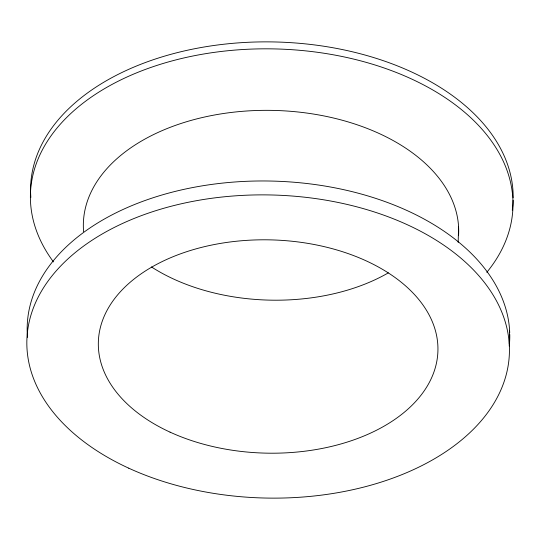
<?xml version="1.0" encoding="UTF-8"?>
<svg xmlns="http://www.w3.org/2000/svg" width="540" height="540" viewBox="0 0 540 540"><rect width="100%" height="100%" fill="white"/><g stroke="black" fill="none" stroke-linecap="round" stroke-linejoin="round"><path stroke-width="0.81" d="M458.177 242.386L458.568 226.476M509.261 344.196L509.598 330.284M83.592 231.687A187.718 117.882 1.4 0 1 269.568 110.349A187.718 117.882 1.4 0 1 458.575 235.413M53.453 261.9A241.353 151.565 1.4 0 1 275.265 48.931A241.353 151.565 1.4 0 1 486.81 272.336M388.348 272.849A169.844 106.657 1.4 0 1 151.45 266.929M27.527 337.372A241.353 151.565 1.4 0 1 259.119 180.981A241.353 151.565 1.4 0 1 509.72 332.762M509.767 334.415A241.353 151.565 1.4 0 1 509.274 345.985M513.128 200.286A241.353 151.565 1.4 0 1 512.278 210.181M30.854 197.451A241.353 151.565 1.4 0 1 266.463 41.864A241.353 151.565 1.4 0 1 513.176 197.802M170.053 432.135A169.844 106.657 1.4 0 0 437.225 358.817A169.844 106.657 1.4 0 0 197.113 248.555A169.844 106.657 1.4 0 0 170.053 432.135M128.756 468.187A241.353 151.565 1.4 0 0 508.417 364.007A241.353 151.565 1.4 0 0 167.218 207.313A241.353 151.565 1.4 0 0 128.756 468.187"/></g></svg>
